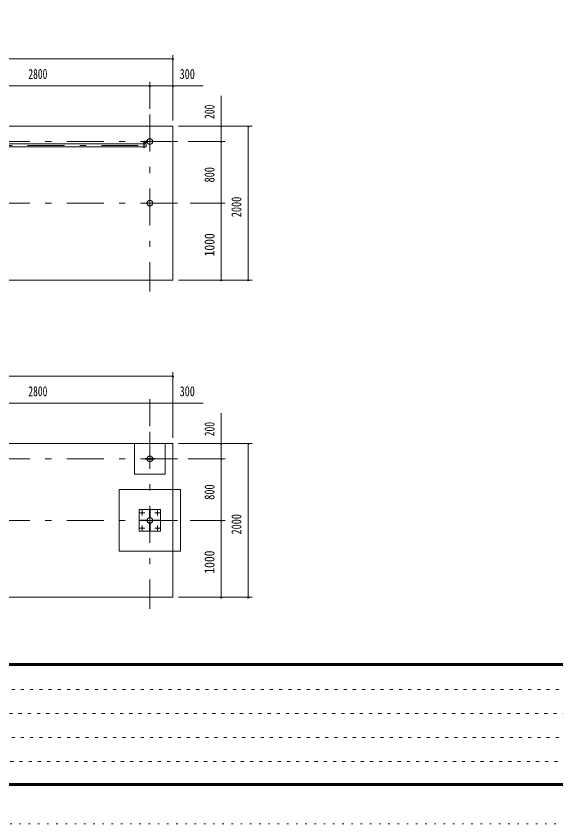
# Model space of a CAD drawing. Units: millimetres, scale not verified. Extents: x -23448 to 23452, y -10500 to 10500.
# Drawn here: x 2350 to 9373, y -10500 to 0 of the extents above; entities that cross this region are included whole.
import ezdxf
from ezdxf.enums import TextEntityAlignment as Align

# ---------------------------------------------------------------- set-up
doc = ezdxf.new("R2010")
doc.units = ezdxf.units.MM
doc.header["$LTSCALE"] = 40
for name, pattern in [('USER1', [3, 1, -2]), ('USER3', [24, 12, -5, 2, -5]), ('USER4', [3, 0.5, -2.5])]:
    doc.linetypes.add(name, pattern=pattern)
for name, color, linetype, lineweight in [('0-2_1-0BOLD', 7, 'Continuous', 18), ('0-3_1-2CENTER', 3, 'USER3', 18), ('0-5_1-5DIM', 3, 'Continuous', 18), ('0-C_F-F', 5, 'Continuous', 18), ('0-D_F-E_J_ADD', 5, 'USER4', 18)]:
    doc.layers.add(name, color=color, linetype=linetype, lineweight=lineweight)
doc.styles.add('ＭＳ ゴシック', font='')
doc.styles.get('ＭＳ ゴシック').set_extended_font_data('MS Gothic')

msp = doc.modelspace()

# ---------------------------------------------------------------- linework, layer by layer
at = {"layer": '0-2_1-0BOLD'}
for p, q in [((-3560.44, -1430.33), (4389.55, -1430.33)), ((4389.55, -1430.33), (4389.55, -3430.33)), ((1367.7, -1658.13), (4011.41, -1658.13)), ((4016.61, -1640.33), (4046.21, -1640.33)), ((4046.21, -1643.53), (4016.61, -1643.53)), ((4011.41, -1700.83), (1367.7, -1700.83)), ((4389.55, -3430.33), (-3560.44, -3430.33)), ((-3560.44, -5555.33), (4389.55, -5555.33)), ((3889.55, -5555.32), (3889.55, -5955.32)), ((4289.56, -5555.32), (3889.55, -5555.32)), ((4289.56, -5955.32), (4289.56, -5555.32)), ((4389.55, -5555.33), (4389.55, -7555.32)), ((4029.56, -5749.32), (4029.56, -5761.32)), ((4029.56, -5749.32), (4051.88, -5749.32)), ((4029.56, -5761.32), (4051.88, -5761.32)), ((4054.72, -5749.32), (4124.39, -5749.32)), ((4054.72, -5761.32), (4124.39, -5761.32)), ((4127.23, -5749.32), (4149.56, -5749.32)), ((4127.23, -5761.32), (4149.56, -5761.32)), ((4149.56, -5749.32), (4149.56, -5761.32)), ((3889.55, -5955.32), (4289.56, -5955.32)), ((4086.56, -6497.17), (4092.55, -6497.17)), ((4031.41, -6558.32), (4031.41, -6552.32)), ((4092.55, -6613.47), (4086.56, -6613.47)), ((4147.71, -6552.32), (4147.71, -6558.32)), ((4389.55, -7555.32), (-3560.44, -7555.32))]:
    msp.add_line(p, q, dxfattribs=at)
for points in [[(4014.61, -1645.53), (4014.61, -1711.33), (4011.41, -1711.33), (4011.41, -1645.53)], [(4014.61, -1658.13), (4043.45, -1658.13), (4043.45, -1700.83), (4014.61, -1700.83)], [(4048.21, -1638.33), (4048.21, -1618.33), (4051.41, -1618.33), (4051.41, -1638.33)]]:
    msp.add_lwpolyline(points, dxfattribs=at)
for points in [[(3689.55, -6955.32), (3689.55, -6155.32), (4489.56, -6155.32), (4489.56, -6955.32)], [(4229.55, -6415.32), (4229.55, -6695.32), (3949.56, -6695.32), (3949.56, -6415.32)], [(4086.56, -6517.17), (4092.55, -6517.17), (4092.55, -6417.17), (4086.56, -6417.17)], [(4051.41, -6558.32), (3951.41, -6558.32), (3951.41, -6552.32), (4051.41, -6552.32)], [(4092.55, -6593.47), (4092.55, -6693.47), (4086.56, -6693.47), (4086.56, -6593.47)], [(4227.71, -6552.32), (4227.71, -6558.32), (4127.71, -6558.32), (4127.71, -6552.32)]]:
    msp.add_lwpolyline(points, close=True, dxfattribs=at)
for centre, radius in [((4089.56, -1630.33), 38.15), ((4089.56, -1630.33), 38.15), ((4089.56, -1630.33), 35.35), ((4089.56, -1630.33), 35.35), ((4089.56, -2430.33), 38.15), ((4089.56, -2430.33), 35.35), ((4089.56, -5755.32), 38.15), ((4089.56, -5755.32), 35.35), ((3989.56, -6455.32), 8), ((4189.55, -6455.32), 8), ((4089.56, -6555.32), 38.15), ((4089.56, -6555.32), 35.35), ((3989.56, -6655.32), 8), ((4189.55, -6655.32), 8)]:
    msp.add_circle(centre, radius, dxfattribs=at)
for centre, radius, start, end in [((4016.61, -1645.53), 5.2, 90, 180), ((4016.61, -1645.53), 2, 90, 180), ((4046.21, -1638.33), 2, 270, 0), ((4046.21, -1638.33), 5.2, 270, 0)]:
    msp.add_arc(centre, radius, start, end, dxfattribs=at)
at = {"layer": '0-3_1-2CENTER'}
for p, q in [((4089.56, -1280.33), (4089.56, -3580.33)), ((-3710.44, -1630.33), (4539.56, -1630.33)), ((-3260.45, -1679.48), (4089.56, -1679.48)), ((4026.41, -1621.33), (4026.41, -1663.13)), ((-3710.44, -2430.33), (4539.56, -2430.33)), ((4089.56, -5405.33), (4089.56, -7705.32)), ((-3710.44, -5755.32), (4539.56, -5755.32)), ((4023.7, -6455.32), (3955.41, -6455.32)), ((3989.56, -6489.47), (3989.56, -6421.18)), ((4155.41, -6455.32), (4223.7, -6455.32)), ((4189.55, -6421.18), (4189.55, -6489.47)), ((-3710.44, -6555.32), (4539.56, -6555.32)), ((3955.41, -6655.32), (4023.7, -6655.32)), ((3989.56, -6689.47), (3989.56, -6621.18)), ((4155.41, -6655.32), (4223.7, -6655.32)), ((4189.55, -6621.18), (4189.55, -6689.47))]:
    msp.add_line(p, q, dxfattribs=at)
at = {"layer": '0-5_1-5DIM'}
for p, q in [((4389.55, -505.33), (4389.55, -1355.33)), ((-3560.44, -555.33), (4389.55, -555.33)), ((-3560.44, -555.33), (4389.55, -555.33)), ((4399.55, -555.33), (4379.55, -555.33)), ((1289.55, -905.33), (4089.56, -905.33)), ((4099.56, -905.33), (4079.56, -905.33)), ((4089.56, -1205.33), (4089.56, -855.33)), ((4089.56, -905.33), (4389.55, -905.33)), ((4399.55, -905.33), (4379.55, -905.33)), ((4389.55, -905.33), (4782.05, -905.33)), ((5019.56, -3430.33), (5019.56, -1037.83)), ((4464.56, -1430.33), (5419.56, -1430.33)), ((5029.56, -1430.33), (5009.56, -1430.33)), ((5019.56, -1630.33), (5019.56, -1430.33)), ((5379.56, -1430.33), (5359.56, -1430.33)), ((5369.56, -1430.33), (5369.56, -3430.33)), ((5369.56, -1430.33), (5369.56, -3430.33)), ((5069.56, -1630.33), (4589.56, -1630.33)), ((5029.56, -1630.33), (5009.56, -1630.33)), ((5019.56, -2430.33), (5019.56, -1630.33)), ((4614.55, -2430.33), (5069.56, -2430.33)), ((5029.56, -2430.33), (5009.56, -2430.33)), ((5019.56, -3430.33), (5019.56, -2430.33)), ((5419.56, -3430.33), (4464.56, -3430.33)), ((5029.56, -3430.33), (5009.56, -3430.33)), ((5379.56, -3430.33), (5359.56, -3430.33)), ((-3560.44, -4680.32), (4389.55, -4680.32)), ((-3560.44, -4680.32), (4389.55, -4680.32)), ((4399.55, -4680.32), (4379.55, -4680.32)), ((4389.55, -4630.33), (4389.55, -5480.32)), ((1289.55, -5030.33), (4089.56, -5030.33)), ((4099.56, -5030.33), (4079.56, -5030.33)), ((4089.56, -5330.33), (4089.56, -4980.33)), ((4089.56, -5030.33), (4389.55, -5030.33)), ((4399.55, -5030.33), (4379.55, -5030.33)), ((4389.55, -5030.33), (4782.05, -5030.33)), ((5019.56, -7555.33), (5019.56, -5162.82)), ((4464.56, -5555.32), (5419.56, -5555.32)), ((5029.56, -5555.32), (5009.56, -5555.32)), ((5019.56, -5755.32), (5019.56, -5555.32)), ((5379.56, -5555.32), (5359.56, -5555.32)), ((5369.56, -5555.32), (5369.56, -7555.33)), ((5369.56, -5555.32), (5369.56, -7555.33)), ((5069.56, -5755.32), (4589.56, -5755.32)), ((5029.56, -5755.32), (5009.56, -5755.32)), ((5019.56, -6555.32), (5019.56, -5755.32)), ((4614.55, -6555.32), (5069.56, -6555.32)), ((5029.56, -6555.32), (5009.56, -6555.32)), ((5019.56, -7555.33), (5019.56, -6555.32)), ((5419.56, -7555.33), (4464.56, -7555.33)), ((5029.56, -7555.33), (5009.56, -7555.33)), ((5379.56, -7555.33), (5359.56, -7555.33))]:
    msp.add_line(p, q, dxfattribs=at)
for centre in [(4389.55, -555.33), (4089.56, -905.33), (4389.55, -905.33), (5019.56, -1430.33), (5369.56, -1430.33), (5019.56, -1630.33), (5019.56, -2430.33), (5019.56, -3430.33), (5369.56, -3430.33), (4389.55, -4680.32), (4089.56, -5030.33), (4389.55, -5030.33), (5019.56, -5555.32), (5369.56, -5555.32), (5019.56, -5755.32), (5019.56, -6555.32), (5019.56, -7555.33), (5369.56, -7555.33)]:
    msp.add_arc(centre, 10, 180, 0, dxfattribs=at)
at = {"layer": '0-C_F-F'}
for p, q in [((-5723.12, -8415), (22926.87, -8415)), ((22926.87, -8417.5), (-5723.12, -8417.5)), ((-5723.12, -8420), (22926.87, -8420)), ((22926.87, -8422.5), (-5723.12, -8422.5)), ((-5723.12, -8425), (22926.87, -8425)), ((22926.87, -8427.5), (-5723.12, -8427.5)), ((-5723.12, -8430), (22926.87, -8430)), ((22926.87, -8432.5), (-5723.12, -8432.5)), ((-5723.12, -8435), (22926.87, -8435)), ((22926.87, -8437.5), (-5723.12, -8437.5)), ((-5723.12, -8440), (22926.87, -8440))]:
    msp.add_line(p, q, dxfattribs=at)
at = {"layer": '0-C_F-F', "color": 6, "linetype": 'USER1'}
for p, q in [((-5748.12, -8752), (12501.88, -8752)), ((12501.88, -9064), (-5748.12, -9064)), ((-5748.12, -9376), (12501.88, -9376)), ((9993.88, -9688), (-5748.12, -9688))]:
    msp.add_line(p, q, dxfattribs=at)
at = {"layer": '0-C_F-F'}
for points in [[(-5748.12, 10100), (-5748.12, -10000), (22951.87, -10000), (22951.87, 10100)], [(-5745.62, 10097.5), (22949.37, 10097.5), (22949.37, -9997.5), (-5745.62, -9997.5)], [(-5743.12, 10095), (-5743.12, -9995), (22946.87, -9995), (22946.87, 10095)], [(-5740.62, 10092.5), (22944.37, 10092.5), (22944.37, -9992.5), (-5740.62, -9992.5)], [(-5738.12, 10090), (22941.87, 10090), (22941.87, -9990), (-5738.12, -9990)], [(-5735.62, 10087.5), (22939.37, 10087.5), (22939.37, -9987.5), (-5735.62, -9987.5)], [(-5733.12, 10085), (22936.87, 10085), (22936.87, -9985), (-5733.12, -9985)], [(-5730.62, 10082.5), (-5730.62, -9982.5), (22934.38, -9982.5), (22934.38, 10082.5)], [(-5728.12, 10080), (-5728.12, -9980), (22931.87, -9980), (22931.87, 10080)], [(-5725.62, 10077.5), (-5725.62, -9977.5), (22929.37, -9977.5), (22929.37, 10077.5)], [(-5723.12, 10075), (22926.87, 10075), (22926.87, -9975), (-5723.12, -9975)]]:
    msp.add_lwpolyline(points, close=True, dxfattribs=at)
at = {"layer": '0-D_F-E_J_ADD'}
msp.add_lwpolyline([(-6248.13, 10500), (-6248.13, -10500), (23451.87, -10500), (23451.87, 10500)], close=True, dxfattribs=at)

# ---------------------------------------------------------------- texts
at = {"layer": '0-5_1-5DIM', "color": 7, "style": 'ＭＳ ゴシック'}
for s, width, p in [('2800', 0.7, (2508.28, -855.33)), ('300', 0.75, (4476.7, -855.33)), ('2800', 0.7, (2508.28, -4980.33)), ('300', 0.75, (4476.7, -4980.33))]:
    msp.add_text(s, height=130.2, dxfattribs=dict(at, width=width)).set_placement(p, align=Align.BOTTOM_LEFT)
for s, width, p in [('200', 0.7, (4969.56, -1336.34)), ('800', 0.75, (4969.56, -2161.74)), ('2000', 0.75, (5319.56, -2613.36)), ('1000', 0.85, (4969.56, -3123.13)), ('200', 0.7, (4969.56, -5461.33)), ('800', 0.75, (4969.56, -6286.73)), ('2000', 0.75, (5319.56, -6738.36)), ('1000', 0.85, (4969.56, -7248.13))]:
    msp.add_text(s, height=130.2, rotation=90, dxfattribs=dict(at, width=width)).set_placement(p, align=Align.BOTTOM_LEFT)

doc.saveas('drawing.dxf')
